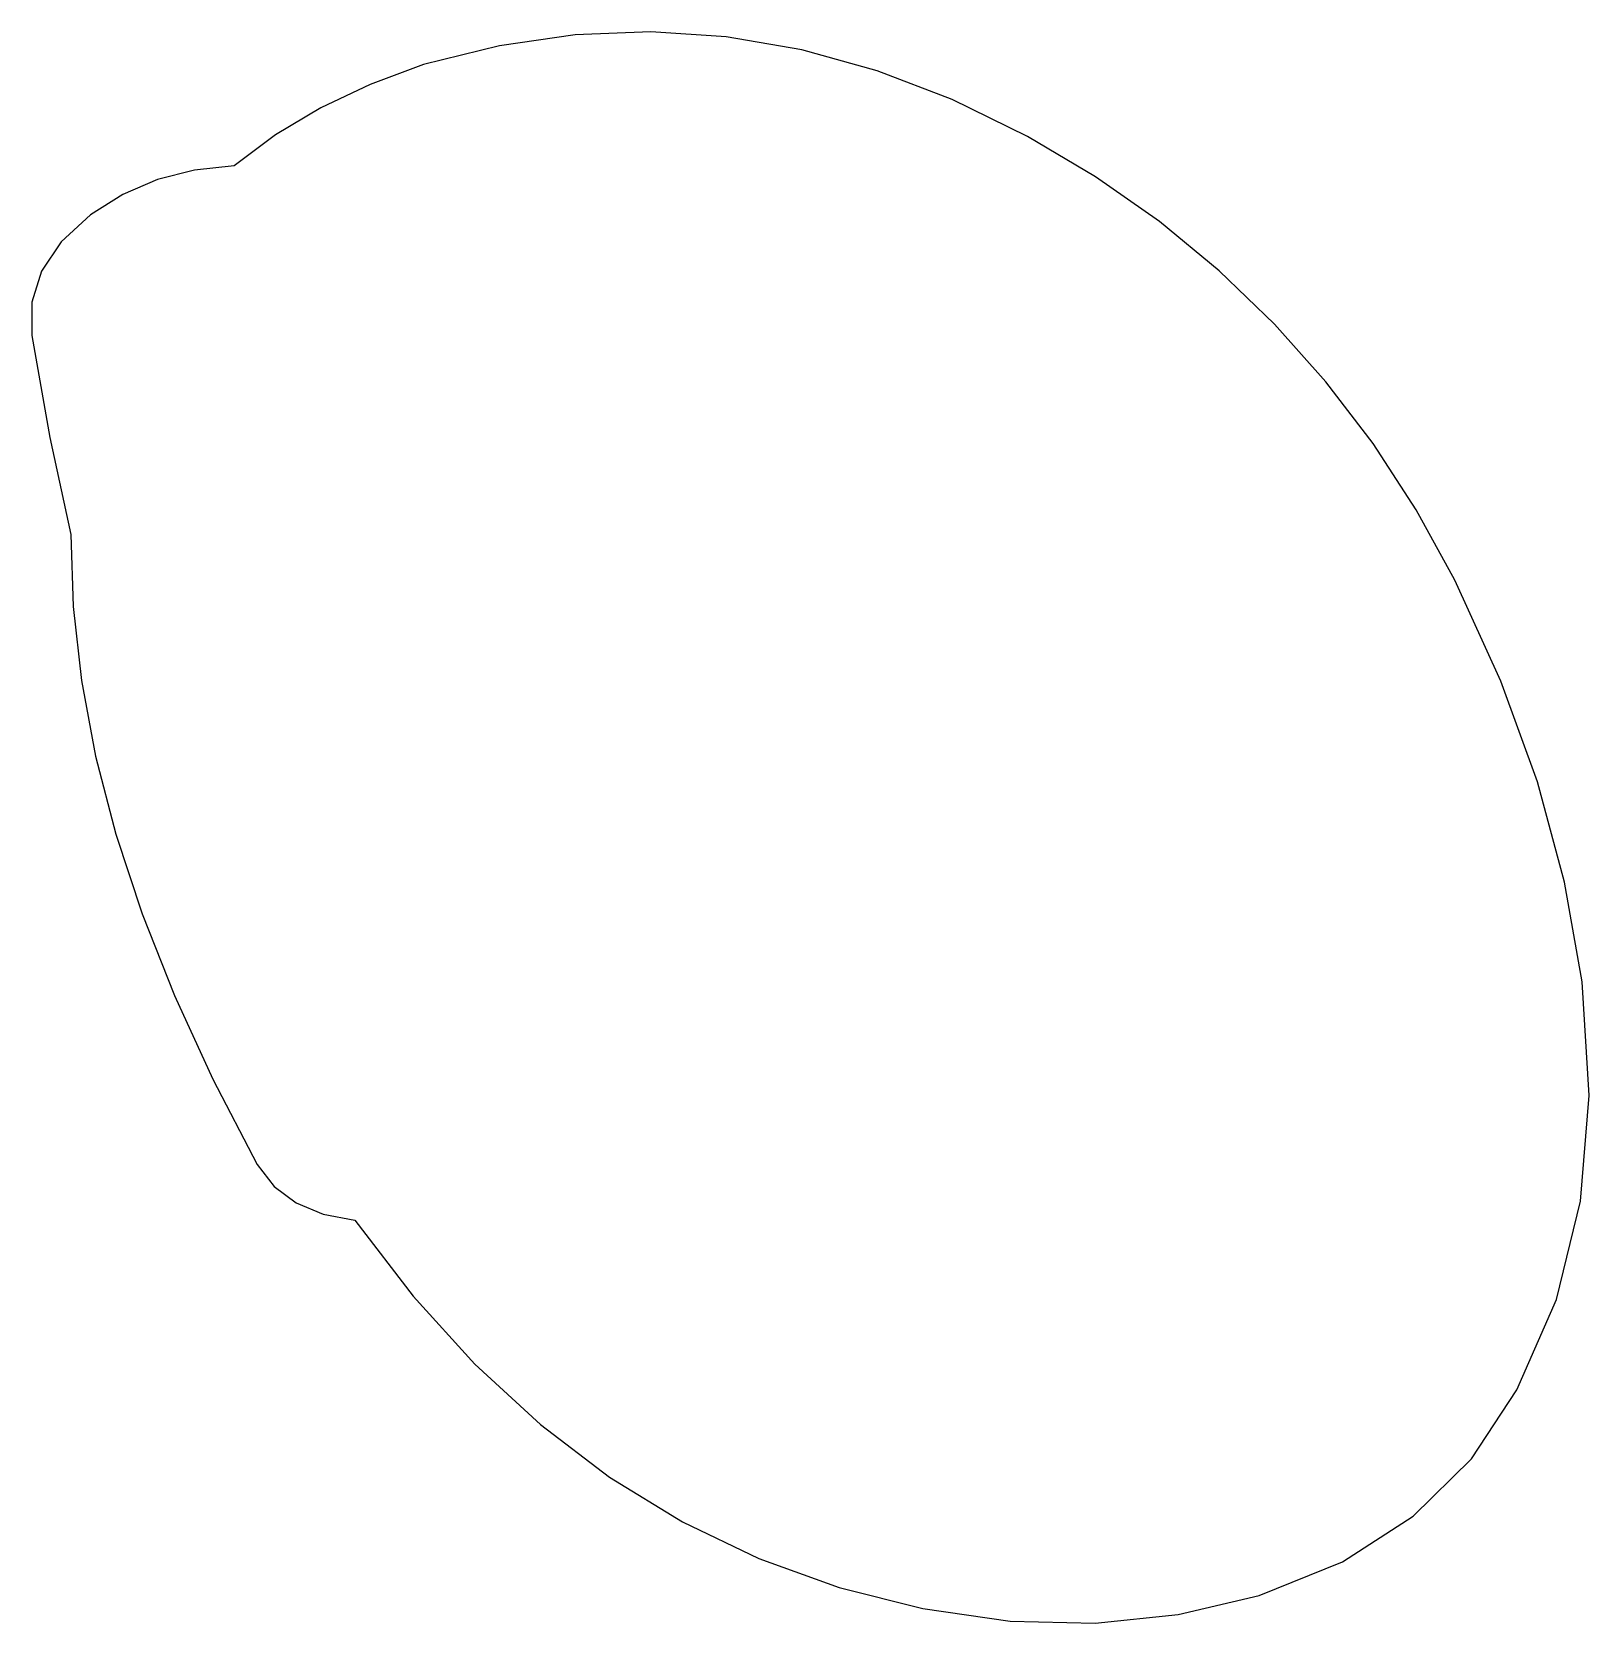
# Model space of a CAD drawing. Extents: x 3.75 to 10.38, y 3.95 to 10.72.
import ezdxf

# ---------------------------------------------------------------- set-up
doc = ezdxf.new("R2010")
doc.units = 0
doc.layers.get('0').update_dxf_attribs({"linetype": 'CONTINUOUS'})

msp = doc.modelspace()

# ---------------------------------------------------------------- linework, layer by layer
at = {"color": 0}
for p, q in [((6.06164, 10.7101), (5.73936, 10.6637)), ((6.38346, 10.7227), (6.06164, 10.7101)), ((6.70486, 10.7014), (6.38346, 10.7227)), ((7.02582, 10.6463), (6.70486, 10.7014)), ((5.73936, 10.6637), (5.41667, 10.5833)), ((7.34636, 10.5573), (7.02582, 10.6463)), ((5.41667, 10.5833), (5.18918, 10.4991)), ((5.18918, 10.4991), (4.97911, 10.3992)), ((7.66644, 10.4345), (7.34636, 10.5573)), ((7.98611, 10.2778), (7.66644, 10.4345)), ((4.97911, 10.3992), (4.7864, 10.2839)), ((4.7864, 10.2839), (4.61111, 10.1528)), ((8.27576, 10.1055), (7.98611, 10.2778)), ((4.28467, 10.0938), (4.1371, 10.0304)), ((4.44265, 10.1346), (4.28467, 10.0938)), ((4.61111, 10.1528), (4.44265, 10.1346)), ((8.54769, 9.91499), (8.27576, 10.1055)), ((4.1371, 10.0304), (4, 9.94444)), ((4, 9.94444), (3.875, 9.829)), ((8.80181, 9.70622), (8.54769, 9.91499)), ((3.875, 9.829), (3.79167, 9.70486)), ((3.79167, 9.70486), (3.75, 9.57206)), ((9.03814, 9.47917), (8.80181, 9.70622)), ((3.75, 9.57206), (3.75, 9.43056)), ((3.75, 9.43056), (3.82633, 8.99653)), ((9.25667, 9.23394), (9.03814, 9.47917)), ((9.45742, 8.97049), (9.25667, 9.23394)), ((3.82633, 8.99653), (3.91667, 8.58333)), ((9.64035, 8.68881), (9.45742, 8.97049)), ((9.80556, 8.38889), (9.64035, 8.68881)), ((3.91667, 8.58333), (3.92594, 8.27718)), ((10.0009, 7.95925), (9.80556, 8.38889)), ((3.92594, 8.27718), (3.96089, 7.96272)), ((3.96089, 7.96272), (4.02143, 7.64003)), ((10.1563, 7.53131), (10.0009, 7.95925)), ((4.02143, 7.64003), (4.10758, 7.30908)), ((10.2717, 7.10508), (10.1563, 7.53131)), ((4.10758, 7.30908), (4.21935, 6.96989)), ((10.3472, 6.68056), (10.2717, 7.10508)), ((4.21935, 6.96989), (4.35672, 6.62244)), ((10.3767, 6.19706), (10.3472, 6.68056)), ((4.35672, 6.62244), (4.51969, 6.26676)), ((4.51969, 6.26676), (4.70833, 5.90278)), ((10.3402, 5.74653), (10.3767, 6.19706)), ((4.70833, 5.90278), (4.78125, 5.8099)), ((4.78125, 5.8099), (4.875, 5.73958)), ((4.875, 5.73958), (4.98958, 5.69185)), ((4.98958, 5.69185), (5.125, 5.66667)), ((10.2378, 5.329), (10.3402, 5.74653)), ((5.125, 5.66667), (5.3724, 5.34315)), ((5.3724, 5.34315), (5.63542, 5.053)), ((10.0694, 4.94444), (10.2378, 5.329)), ((5.63542, 5.053), (5.91407, 4.79628)), ((9.87587, 4.65018), (10.0694, 4.94444)), ((5.91407, 4.79628), (6.20833, 4.57297)), ((9.62847, 4.40625), (9.87587, 4.65018)), ((6.20833, 4.57297), (6.51824, 4.38308)), ((9.32726, 4.21268), (9.62847, 4.40625)), ((6.51824, 4.38308), (6.84375, 4.22661)), ((6.84375, 4.22661), (7.1849, 4.10357)), ((8.97222, 4.06944), (9.32726, 4.21268)), ((7.1849, 4.10357), (7.54167, 4.01389)), ((8.62756, 3.9879), (8.97222, 4.06944)), ((7.54167, 4.01389), (7.91228, 3.96012)), ((7.91228, 3.96012), (8.27425, 3.95144)), ((8.27425, 3.95144), (8.62756, 3.9879))]:
    msp.add_line(p, q, dxfattribs=at)

doc.saveas('drawing.dxf')
